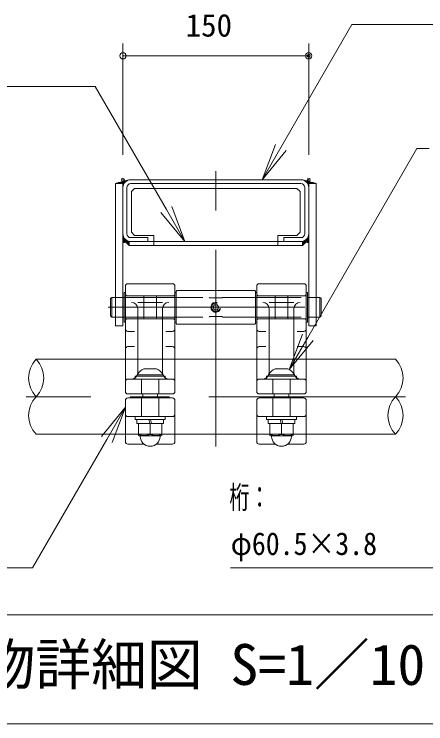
# Model space of a CAD drawing. Units: millimetres at full size, sheet at 1:10; details may follow other scales. Extents: x 5 to 8405, y -12 to 5952.
# Drawn here: x 6069 to 6733, y 3416 to 4562 of the extents above; entities that cross this region are included whole.
import ezdxf
from ezdxf.enums import TextEntityAlignment as Align

# ---------------------------------------------------------------- set-up
doc = ezdxf.new("R2010")
doc.units = ezdxf.units.MM
doc.header["$LTSCALE"] = 10
doc.header["$PDMODE"] = 32
doc.header["$PDSIZE"] = 5
for name, pattern in [('USER1', [19.05, 12.7, -6.35]), ('USER2', [50.8, 31.75, -6.35, 6.35, -6.35]), ('USER3', [63.5, 31.75, -6.35, 6.35, -6.35, 6.35, -6.35])]:
    doc.linetypes.add(name, pattern=pattern)
doc.layers.add('LY_5', color=7, linetype='Continuous', lineweight=0)
doc.layers.add('LY_6', color=7, linetype='Continuous', lineweight=0)
doc.styles.add('ＭＳ ゴシック', font='')
doc.styles.get('ＭＳ ゴシック').set_extended_font_data('MS Gothic')

# ---------------------------------------------------------------- blocks, each defined once
blk = doc.blocks.new('-014-_DOTBLANK')
at = {"color": 7, "linetype": 'Continuous', "lineweight": 0}
blk.add_line((-0.5, 0), (-1, 0), dxfattribs=at)
blk.add_circle((0, 0), 0.5, dxfattribs=at)
blk = doc.blocks.new('-003-_U3')
at = {"color": 7, "linetype": 'Continuous', "lineweight": 0}
for p, q in [((-1, 0.1667), (0, 0)), ((0, 0), (-1, 0)), ((-1, -0.1667), (0, 0))]:
    blk.add_line(p, q, dxfattribs=at)

msp = doc.modelspace()

# ---------------------------------------------------------------- linework, layer by layer
at = {"layer": 'LY_5', "linetype": 'USER2'}
for p, q in [((6394.46, 3863.44), (6394.46, 4314.44)), ((6220.46, 4088.44), (6568.46, 4088.44)), ((6700.46, 3943.94), (6088.46, 3943.94))]:
    msp.add_line(p, q, dxfattribs=at)
at = {"layer": 'LY_5'}
for p, q in [((6232.46, 4288.44), (6254.05, 4294.03)), ((6232.46, 4288.44), (6244.46, 4288.44)), ((6232.46, 4058.44), (6232.46, 4288.44)), ((6244.46, 4288.44), (6244.46, 4058.44)), ((6531.66, 4294.44), (6257.26, 4294.44)), ((6257.26, 4288.04), (6531.66, 4288.04)), ((6556.46, 4288.44), (6534.86, 4294.03)), ((6544.46, 4288.44), (6556.46, 4288.44)), ((6544.46, 4058.44), (6544.46, 4288.44)), ((6556.46, 4288.44), (6556.46, 4058.44)), ((6244.46, 4281.64), (6244.46, 4207.24)), ((6250.86, 4207.24), (6250.86, 4281.64)), ((6538.06, 4281.64), (6538.06, 4207.24)), ((6544.46, 4207.24), (6544.46, 4281.64)), ((6254.46, 4194.44), (6244.46, 4192.68)), ((6254.46, 4194.44), (6294.46, 4194.44)), ((6254.46, 4194.44), (6254.46, 4188.04)), ((6284.46, 4200.84), (6257.26, 4200.84)), ((6257.26, 4194.44), (6284.46, 4194.44)), ((6284.46, 4194.44), (6284.46, 4200.84)), ((6494.46, 4194.44), (6294.83, 4194.44)), ((6494.46, 4194.44), (6498.46, 4194.44)), ((6534.46, 4194.44), (6498.46, 4194.44)), ((6531.66, 4200.84), (6504.46, 4200.84)), ((6504.46, 4200.84), (6504.46, 4194.44)), ((6504.46, 4194.44), (6531.66, 4194.44)), ((6534.46, 4194.44), (6534.46, 4188.04)), ((6534.46, 4194.44), (6544.46, 4192.68)), ((6254.46, 4188.04), (6249.46, 4193.56)), ((6254.46, 4188.04), (6534.46, 4188.04)), ((6534.46, 4188.04), (6539.46, 4193.56)), ((6324.46, 4126.44), (6252.46, 4126.44)), ((6536.46, 4126.44), (6464.46, 4126.44)), ((6248.46, 3952.44), (6248.46, 4122.44)), ((6328.46, 3952.44), (6328.46, 4122.44)), ((6330.46, 4114.64), (6331.46, 4115.64)), ((6330.46, 4114.64), (6330.46, 4062.24)), ((6331.46, 4115.64), (6457.46, 4115.64)), ((6457.46, 4115.64), (6458.46, 4114.64)), ((6458.46, 4062.24), (6458.46, 4114.64)), ((6460.46, 3952.44), (6460.46, 4122.44)), ((6540.46, 3952.44), (6540.46, 4122.44)), ((6224.46, 4102.44), (6226.46, 4104.44)), ((6224.46, 4102.44), (6224.46, 4074.44)), ((6226.46, 4104.44), (6226.46, 4072.44)), ((6226.46, 4104.44), (6232.46, 4104.44)), ((6244.46, 4104.44), (6246.36, 4104.44)), ((6246.46, 4112.44), (6246.46, 4064.44)), ((6246.46, 4112.44), (6248.46, 4112.44)), ((6248.46, 4112.44), (6248.46, 4064.44)), ((6328.46, 4112.44), (6328.46, 4064.44)), ((6330.46, 4112.44), (6328.46, 4112.44)), ((6330.46, 4112.44), (6330.46, 4064.44)), ((6458.46, 4112.44), (6458.46, 4064.44)), ((6458.46, 4112.44), (6460.46, 4112.44)), ((6460.46, 4112.44), (6460.46, 4064.44)), ((6540.46, 4112.44), (6540.46, 4064.44)), ((6542.46, 4112.44), (6540.46, 4112.44)), ((6542.46, 4112.44), (6542.46, 4064.44)), ((6542.46, 4104.44), (6544.46, 4104.44)), ((6556.46, 4104.44), (6562.46, 4104.44)), ((6562.46, 4104.44), (6564.46, 4102.44)), ((6562.46, 4104.44), (6562.46, 4072.44)), ((6564.46, 4102.44), (6564.46, 4074.44)), ((6308.46, 4096.28), (6268.46, 4096.28)), ((6392.15, 4092.44), (6389.84, 4088.44)), ((6396.76, 4092.44), (6392.15, 4092.44)), ((6399.07, 4088.44), (6396.76, 4092.44)), ((6520.46, 4096.28), (6480.46, 4096.28)), ((6268.46, 3982.44), (6268.46, 4086.28)), ((6308.46, 3982.44), (6308.46, 4086.28)), ((6389.84, 4088.44), (6392.15, 4084.44)), ((6392.15, 4084.44), (6396.76, 4084.44)), ((6396.76, 4084.44), (6399.07, 4088.44)), ((6480.46, 3982.44), (6480.46, 4086.28)), ((6520.46, 3982.44), (6520.46, 4086.28)), ((6224.46, 4074.44), (6226.46, 4072.44)), ((6226.46, 4072.44), (6232.46, 4072.44)), ((6244.46, 4072.44), (6246.36, 4072.44)), ((6542.46, 4072.44), (6544.46, 4072.44)), ((6556.46, 4072.44), (6562.46, 4072.44)), ((6562.46, 4072.44), (6564.46, 4074.44)), ((6244.46, 4058.44), (6232.46, 4058.44)), ((6246.46, 4064.44), (6248.46, 4064.44)), ((6330.46, 4064.44), (6328.46, 4064.44)), ((6330.46, 4062.24), (6331.46, 4061.24)), ((6331.46, 4061.24), (6457.46, 4061.24)), ((6458.46, 4062.24), (6457.46, 4061.24)), ((6458.46, 4064.44), (6460.46, 4064.44)), ((6542.46, 4064.44), (6540.46, 4064.44)), ((6556.46, 4058.44), (6544.46, 4058.44)), ((6252.46, 4049.51), (6262.93, 4049.51)), ((6324.46, 4049.51), (6313.98, 4049.51)), ((6464.46, 4049.51), (6474.93, 4049.51)), ((6536.46, 4049.51), (6525.98, 4049.51)), ((6252.46, 4024.82), (6262.93, 4024.82)), ((6324.46, 4024.82), (6313.98, 4024.82)), ((6464.46, 4024.82), (6474.93, 4024.82)), ((6536.46, 4024.82), (6525.98, 4024.82)), ((6248.46, 4004.44), (6104.46, 4004.44)), ((6460.46, 4004.44), (6328.46, 4004.44)), ((6684.46, 4004.44), (6540.46, 4004.44)), ((6278.46, 3989.04), (6298.46, 3989.04)), ((6490.46, 3989.04), (6510.46, 3989.04)), ((6264.46, 3972.44), (6264.46, 3977.44)), ((6264.46, 3977.44), (6312.46, 3977.44)), ((6267.46, 3979.44), (6309.46, 3979.44)), ((6267.46, 3979.44), (6267.46, 3977.44)), ((6267.46, 3977.44), (6309.46, 3977.44)), ((6309.46, 3979.44), (6309.46, 3977.44)), ((6312.46, 3977.44), (6312.46, 3972.44)), ((6476.46, 3972.44), (6476.46, 3977.44)), ((6476.46, 3977.44), (6524.46, 3977.44)), ((6479.46, 3979.44), (6521.46, 3979.44)), ((6479.46, 3979.44), (6479.46, 3977.44)), ((6479.46, 3977.44), (6521.46, 3977.44)), ((6521.46, 3979.44), (6521.46, 3977.44)), ((6524.46, 3977.44), (6524.46, 3972.44)), ((6324.46, 3972.44), (6252.46, 3972.44)), ((6264.46, 3972.44), (6312.46, 3972.44)), ((6536.46, 3972.44), (6464.46, 3972.44)), ((6476.46, 3972.44), (6524.46, 3972.44)), ((6324.46, 3948.44), (6252.46, 3948.44)), ((6324.46, 3941.94), (6252.46, 3941.94)), ((6276.46, 3948.44), (6276.46, 3941.94)), ((6300.46, 3948.44), (6300.46, 3941.94)), ((6536.46, 3948.44), (6464.46, 3948.44)), ((6536.46, 3941.94), (6464.46, 3941.94)), ((6488.46, 3948.44), (6488.46, 3941.94)), ((6512.46, 3948.44), (6512.46, 3941.94)), ((6248.46, 3871.44), (6248.46, 3937.94)), ((6328.46, 3871.44), (6328.46, 3937.94)), ((6460.46, 3871.44), (6460.46, 3937.94)), ((6540.46, 3871.44), (6540.46, 3937.94)), ((6324.46, 3911.94), (6252.46, 3911.94)), ((6264.46, 3906.94), (6264.46, 3911.94)), ((6264.46, 3911.94), (6312.46, 3911.94)), ((6312.46, 3911.94), (6312.46, 3906.94)), ((6536.46, 3911.94), (6464.46, 3911.94)), ((6476.46, 3906.94), (6476.46, 3911.94)), ((6476.46, 3911.94), (6524.46, 3911.94)), ((6524.46, 3911.94), (6524.46, 3906.94)), ((6264.46, 3906.94), (6312.46, 3906.94)), ((6266.96, 3906.94), (6266.96, 3900.94)), ((6266.96, 3906.94), (6309.96, 3906.94)), ((6266.96, 3900.94), (6309.96, 3900.94)), ((6269.46, 3900.94), (6307.46, 3900.94)), ((6269.46, 3900.94), (6269.46, 3881.52)), ((6288.12, 3900.94), (6286.51, 3906.94)), ((6288.46, 3900.94), (6288.46, 3883.22)), ((6290.4, 3900.94), (6288.79, 3906.94)), ((6307.46, 3900.94), (6307.46, 3881.52)), ((6309.96, 3906.94), (6309.96, 3900.94)), ((6476.46, 3906.94), (6524.46, 3906.94)), ((6478.96, 3906.94), (6478.96, 3900.94)), ((6478.96, 3906.94), (6521.96, 3906.94)), ((6478.96, 3900.94), (6521.96, 3900.94)), ((6481.46, 3900.94), (6519.46, 3900.94)), ((6481.46, 3900.94), (6481.46, 3881.52)), ((6500.12, 3900.94), (6498.51, 3906.94)), ((6500.46, 3900.94), (6500.46, 3883.22)), ((6502.4, 3900.94), (6500.79, 3906.94)), ((6519.46, 3900.94), (6519.46, 3881.52)), ((6521.96, 3906.94), (6521.96, 3900.94)), ((6104.46, 3883.44), (6248.46, 3883.44)), ((6269.46, 3881.52), (6270.46, 3880.94)), ((6270.46, 3880.94), (6306.46, 3880.94)), ((6272.46, 3879.94), (6272.46, 3880.94)), ((6304.46, 3879.94), (6304.46, 3880.94)), ((6307.46, 3881.52), (6306.46, 3880.94)), ((6328.46, 3883.44), (6460.46, 3883.44)), ((6481.46, 3881.52), (6482.46, 3880.94)), ((6482.46, 3880.94), (6518.46, 3880.94)), ((6484.46, 3879.94), (6484.46, 3880.94)), ((6516.46, 3879.94), (6516.46, 3880.94)), ((6519.46, 3881.52), (6518.46, 3880.94)), ((6540.46, 3883.44), (6684.46, 3883.44)), ((6278.47, 3867.44), (6252.46, 3867.44)), ((6324.46, 3867.44), (6298.44, 3867.44)), ((6490.47, 3867.44), (6464.46, 3867.44)), ((6536.46, 3867.44), (6510.44, 3867.44))]:
    msp.add_line(p, q, dxfattribs=at)
at = {"layer": 'LY_5', "linetype": 'USER3'}
for p, q in [((6263.46, 4280.44), (6258.46, 4275.44)), ((6258.46, 4209.44), (6258.46, 4275.44)), ((6525.46, 4280.44), (6263.46, 4280.44)), ((6525.46, 4280.44), (6530.46, 4275.44)), ((6530.46, 4209.44), (6530.46, 4275.44)), ((6258.46, 4209.44), (6263.46, 4204.44)), ((6525.46, 4204.44), (6530.46, 4209.44)), ((6263.46, 4204.44), (6294.46, 4204.44)), ((6294.46, 4188.04), (6294.46, 4204.44)), ((6525.46, 4204.44), (6494.46, 4204.44)), ((6494.46, 4188.04), (6494.46, 4204.44))]:
    msp.add_line(p, q, dxfattribs=at)
at = {"layer": 'LY_5', "linetype": 'USER1'}
for p, q in [((6232.46, 4104.44), (6244.46, 4104.44)), ((6246.36, 4104.44), (6383.46, 4104.44)), ((6248.46, 4108.94), (6250.46, 4106.94)), ((6326.46, 4106.94), (6250.46, 4106.94)), ((6277.86, 4104.44), (6278.46, 4105.04)), ((6278.46, 4106.08), (6278.46, 4070.81)), ((6298.46, 4106.08), (6298.46, 4070.81)), ((6299.06, 4104.44), (6298.46, 4105.04)), ((6328.46, 4108.94), (6326.46, 4106.94)), ((6384.46, 4103.44), (6383.46, 4104.44)), ((6384.46, 4103.44), (6404.46, 4103.44)), ((6404.46, 4103.44), (6405.46, 4104.44)), ((6405.46, 4104.44), (6542.46, 4104.44)), ((6460.46, 4108.94), (6462.46, 4106.94)), ((6538.46, 4106.94), (6462.46, 4106.94)), ((6489.86, 4104.44), (6490.46, 4105.04)), ((6490.46, 4106.08), (6490.46, 4070.81)), ((6510.46, 4106.08), (6510.46, 4070.81)), ((6511.06, 4104.44), (6510.46, 4105.04)), ((6540.46, 4108.94), (6538.46, 4106.94)), ((6544.46, 4104.44), (6556.46, 4104.44)), ((6232.46, 4072.44), (6244.46, 4072.44)), ((6246.36, 4072.44), (6383.46, 4072.44)), ((6248.46, 4067.94), (6250.46, 4069.94)), ((6326.46, 4069.94), (6250.46, 4069.94)), ((6277.86, 4072.44), (6278.46, 4071.84)), ((6299.06, 4072.44), (6298.46, 4071.84)), ((6328.46, 4067.94), (6326.46, 4069.94)), ((6383.46, 4072.44), (6384.46, 4073.44)), ((6384.46, 4073.44), (6404.46, 4073.44)), ((6404.46, 4073.44), (6405.46, 4072.44)), ((6405.46, 4072.44), (6542.46, 4072.44)), ((6460.46, 4067.94), (6462.46, 4069.94)), ((6538.46, 4069.94), (6462.46, 4069.94)), ((6489.86, 4072.44), (6490.46, 4071.84)), ((6511.06, 4072.44), (6510.46, 4071.84)), ((6540.46, 4067.94), (6538.46, 4069.94)), ((6544.46, 4072.44), (6556.46, 4072.44)), ((6328.46, 4004.44), (6248.46, 4004.44)), ((6540.46, 4004.44), (6460.46, 4004.44)), ((6274.46, 3948.44), (6274.46, 3972.44)), ((6302.46, 3948.44), (6302.46, 3972.44)), ((6486.46, 3948.44), (6486.46, 3972.44)), ((6514.46, 3948.44), (6514.46, 3972.44)), ((6274.46, 3911.94), (6274.46, 3941.94)), ((6302.46, 3911.94), (6302.46, 3941.94)), ((6486.46, 3911.94), (6486.46, 3941.94)), ((6514.46, 3911.94), (6514.46, 3941.94)), ((6248.46, 3883.44), (6328.46, 3883.44)), ((6460.46, 3883.44), (6540.46, 3883.44))]:
    msp.add_line(p, q, dxfattribs=at)
at = {"layer": 'LY_5', "lineweight": 18}
for p, q in [((7016.12, 3591.85), (5880.12, 3591.85)), ((5880.12, 3415.85), (7016.12, 3415.85))]:
    msp.add_line(p, q, dxfattribs=at)
at = {"layer": 'LY_5'}
for centre, radius, start, end in [((6257.26, 4281.64), 12.8, 90, 180), ((6257.26, 4281.64), 6.4, 90, 180), ((6531.66, 4281.64), 12.8, 0, 90), ((6531.66, 4281.64), 6.4, 0, 90), ((6257.26, 4207.24), 12.8, 180, 270), ((6257.26, 4207.24), 6.4, 180, 270), ((6531.66, 4207.24), 6.4, 270, 0), ((6531.66, 4207.24), 12.8, 270, 0), ((6252.46, 4122.44), 4, 90, 180), ((6324.46, 4122.44), 4, 0, 90), ((6464.46, 4122.44), 4, 90, 180), ((6536.46, 4122.44), 4, 0, 90), ((6258.46, 4086.28), 10, 0, 90), ((6318.46, 4086.28), 10, 90, 180), ((6394.46, 4088.44), 8, 75.52249, 345.52249), ((6394.46, 4088.44), 6.8, 72.89536, 342.89536), ((6470.46, 4086.28), 10, 0, 90), ((6530.46, 4086.28), 10, 90, 180), ((6252.46, 4053.51), 4, 180, 270), ((6252.46, 4053.51), 4, 180, 270), ((6324.46, 4053.51), 4, 270, 0), ((6324.46, 4053.51), 4, 270, 0), ((6464.46, 4053.51), 4, 180, 270), ((6464.46, 4053.51), 4, 180, 270), ((6536.46, 4053.51), 4, 270, 0), ((6536.46, 4053.51), 4, 270, 0), ((6252.46, 4020.82), 4, 90, 180), ((6252.46, 4020.82), 4, 90, 180), ((6324.46, 4020.82), 4, 0, 90), ((6324.46, 4020.82), 4, 0, 90), ((6464.46, 4020.82), 4, 90, 180), ((6464.46, 4020.82), 4, 90, 180), ((6536.46, 4020.82), 4, 0, 90), ((6536.46, 4020.82), 4, 0, 90), ((6135.86, 3974.19), 43.6, 136.07099, 223.92901), ((6073.05, 3974.19), 43.6, 316.07099, 43.92901), ((6653.05, 3974.19), 43.6, 316.07099, 43.92901), ((6288.46, 3966.48), 24.68, 113.90552, 148.31866), ((6288.46, 3966.48), 24.68, 31.68134, 66.09448), ((6500.46, 3966.48), 24.68, 113.90552, 148.31866), ((6500.46, 3966.48), 24.68, 31.68134, 66.09448), ((6258.46, 3982.44), 10, 270, 0), ((6318.46, 3982.44), 10, 180, 270), ((6470.46, 3982.44), 10, 270, 0), ((6530.46, 3982.44), 10, 180, 270), ((6252.46, 3968.44), 4, 90, 180), ((6324.46, 3968.44), 4, 0, 90), ((6464.46, 3968.44), 4, 90, 180), ((6536.46, 3968.44), 4, 0, 90), ((6135.86, 3913.69), 43.6, 136.07099, 223.92901), ((6252.46, 3952.44), 4, 180, 270), ((6252.46, 3937.94), 4, 90, 180), ((6324.46, 3952.44), 4, 270, 0), ((6324.46, 3937.94), 4, 0, 90), ((6464.46, 3952.44), 4, 180, 270), ((6464.46, 3937.94), 4, 90, 180), ((6536.46, 3952.44), 4, 270, 0), ((6536.46, 3937.94), 4, 0, 90), ((6715.86, 3913.69), 43.6, 136.07099, 223.92901), ((6653.05, 3913.69), 43.6, 316.07099, 43.92901), ((6252.46, 3915.94), 4, 180, 270), ((6324.46, 3915.94), 4, 270, 0), ((6464.46, 3915.94), 4, 180, 270), ((6536.46, 3915.94), 4, 270, 0), ((6278.96, 3908.96), 27.44, 249.74445, 290.25555), ((6288.46, 3879.94), 16, 180, 0), ((6297.96, 3908.96), 27.44, 249.74445, 290.25555), ((6490.96, 3908.96), 27.44, 249.74445, 290.25555), ((6500.46, 3879.94), 16, 180, 0), ((6509.96, 3908.96), 27.44, 249.74445, 290.25555), ((6252.46, 3871.44), 4, 180, 270), ((6324.46, 3871.44), 4, 270, 0), ((6464.46, 3871.44), 4, 180, 270), ((6536.46, 3871.44), 4, 270, 0)]:
    msp.add_arc(centre, radius, start, end, dxfattribs=at)
at = {"layer": 'LY_6'}
for p, q in [((6499.46, 4346.4), (6614.13, 4545.03)), ((6614.13, 4545.03), (6634.13, 4545.03)), ((6634.13, 4545.03), (7303.85, 4545.03)), ((6244.46, 4334.44), (6244.46, 4514.44)), ((6544.46, 4334.44), (6544.46, 4514.44)), ((6244.46, 4494.44), (6544.46, 4494.44)), ((5777.97, 4445.03), (6179.38, 4445.03)), ((6199.83, 4445.03), (6179.83, 4445.03)), ((6314.62, 4246.39), (6199.83, 4445.03)), ((6542.79, 4039.82), (6719.01, 4345.03)), ((6719.01, 4345.03), (6739.01, 4345.03)), ((6233.43, 4288.69), (6246.57, 4288.69)), ((6237.29, 4289.69), (6247.3, 4289.69)), ((6241.15, 4290.69), (6248.2, 4290.69)), ((6244.46, 4287.69), (6245.98, 4287.69)), ((6244.46, 4286.69), (6245.49, 4286.69)), ((6244.46, 4285.69), (6245.11, 4285.69)), ((6245.01, 4291.69), (6249.33, 4291.69)), ((6248.87, 4292.69), (6250.8, 4292.69)), ((6252.73, 4293.69), (6252.94, 4293.69)), ((6535.97, 4293.69), (6536.18, 4293.69)), ((6538.11, 4292.69), (6540.04, 4292.69)), ((6539.58, 4291.69), (6543.9, 4291.69)), ((6540.71, 4290.69), (6547.76, 4290.69)), ((6541.61, 4289.69), (6551.62, 4289.69)), ((6542.34, 4288.69), (6555.48, 4288.69)), ((6542.93, 4287.69), (6544.46, 4287.69)), ((6543.42, 4286.69), (6544.46, 4286.69)), ((6543.8, 4285.69), (6544.46, 4285.69)), ((6244.46, 4284.69), (6244.82, 4284.69)), ((6244.46, 4283.69), (6244.62, 4283.69)), ((6244.46, 4282.69), (6244.5, 4282.69)), ((6544.09, 4284.69), (6544.46, 4284.69)), ((6544.29, 4283.69), (6544.46, 4283.69)), ((6544.41, 4282.69), (6544.46, 4282.69)), ((6244.46, 4206.69), (6244.47, 4206.69)), ((6244.46, 4205.69), (6244.55, 4205.69)), ((6544.36, 4205.69), (6544.46, 4205.69)), ((6544.44, 4206.69), (6544.46, 4206.69)), ((6244.46, 4204.69), (6244.71, 4204.69)), ((6244.46, 4203.69), (6244.96, 4203.69)), ((6244.46, 4202.69), (6245.29, 4202.69)), ((6244.46, 4201.69), (6245.72, 4201.69)), ((6244.46, 4200.69), (6246.26, 4200.69)), ((6244.46, 4199.69), (6246.92, 4199.69)), ((6244.46, 4198.69), (6247.73, 4198.69)), ((6244.46, 4197.69), (6248.73, 4197.69)), ((6244.46, 4196.69), (6250, 4196.69)), ((6244.46, 4195.69), (6251.74, 4195.69)), ((6244.46, 4194.69), (6254.73, 4194.69)), ((6244.46, 4193.69), (6250.21, 4193.69)), ((6250.21, 4193.69), (6254.46, 4193.69)), ((6534.18, 4194.69), (6544.46, 4194.69)), ((6534.46, 4193.69), (6538.7, 4193.69)), ((6537.18, 4195.69), (6544.46, 4195.69)), ((6538.7, 4193.69), (6544.46, 4193.69)), ((6538.91, 4196.69), (6544.46, 4196.69)), ((6540.18, 4197.69), (6544.46, 4197.69)), ((6541.18, 4198.69), (6544.46, 4198.69)), ((6541.99, 4199.69), (6544.46, 4199.69)), ((6542.65, 4200.69), (6544.46, 4200.69)), ((6543.19, 4201.69), (6544.46, 4201.69)), ((6543.62, 4202.69), (6544.46, 4202.69)), ((6543.95, 4203.69), (6544.46, 4203.69)), ((6544.2, 4204.69), (6544.46, 4204.69)), ((6244.46, 4192.69), (6244.54, 4192.69)), ((6250.24, 4192.69), (6254.46, 4192.69)), ((6251.15, 4191.69), (6254.46, 4191.69)), ((6252.05, 4190.69), (6254.46, 4190.69)), ((6252.96, 4189.69), (6254.46, 4189.69)), ((6253.87, 4188.69), (6254.46, 4188.69)), ((6534.46, 4192.69), (6538.67, 4192.69)), ((6534.46, 4191.69), (6537.76, 4191.69)), ((6534.46, 4190.69), (6536.86, 4190.69)), ((6534.46, 4189.69), (6535.95, 4189.69)), ((6534.46, 4188.69), (6535.05, 4188.69)), ((6544.37, 4192.69), (6544.46, 4192.69)), ((6218.46, 3874.98), (6098.63, 3667.44)), ((5926.63, 3667.44), (6098.63, 3667.44)), ((6098.63, 3667.44), (6078.63, 3667.44)), ((6418.32, 3667.44), (6790.03, 3667.44))]:
    msp.add_line(p, q, dxfattribs=at)
for p in [(6544.46, 4494.44), (6244.46, 4294.44), (6544.46, 4294.44)]:
    msp.add_point(p, dxfattribs=at)

# ---------------------------------------------------------------- block references
for name, p, xscale, yscale, rotation in [('-014-_DOTBLANK', (6244.46, 4494.44), 10, 10, 180), ('-003-_U3', (6469.46, 4294.44), 60, 60, 240), ('-003-_U3', (6344.64, 4194.44), 60, 60, 300.02283), ('-003-_U3', (6512.79, 3987.85), 60, 60, 240), ('-003-_U3', (6248.46, 3926.94), 60, 60, 60)]:
    msp.add_blockref(name, p, dxfattribs=dict(at, xscale=xscale, yscale=yscale, rotation=rotation))
at = {"layer": 'LY_6', "xscale": 10, "yscale": 10}
msp.add_blockref('-014-_DOTBLANK', (6544.46, 4494.44), dxfattribs=at)

# ---------------------------------------------------------------- texts
at = {"layer": 'LY_5', "style": 'ＭＳ ゴシック'}
msp.add_text('鋳物詳細図 S=1／10', height=65.98, dxfattribs=at).set_placement((5923.16, 3458.85), align=Align.BOTTOM_LEFT)
at = {"layer": 'LY_6', "style": 'ＭＳ ゴシック'}
msp.add_text('150', height=36.66, dxfattribs=at).set_placement((6345.78, 4514.44), align=Align.BOTTOM_LEFT)
for s, width, p in [('桁：', 0.65, (6416.41, 3752.44)), ('φ60.5×3.8', 0.9, (6418.52, 3677.44))]:
    msp.add_text(s, height=36.66, dxfattribs=dict(at, width=width)).set_placement(p, align=Align.BOTTOM_LEFT)

doc.saveas('drawing.dxf')
